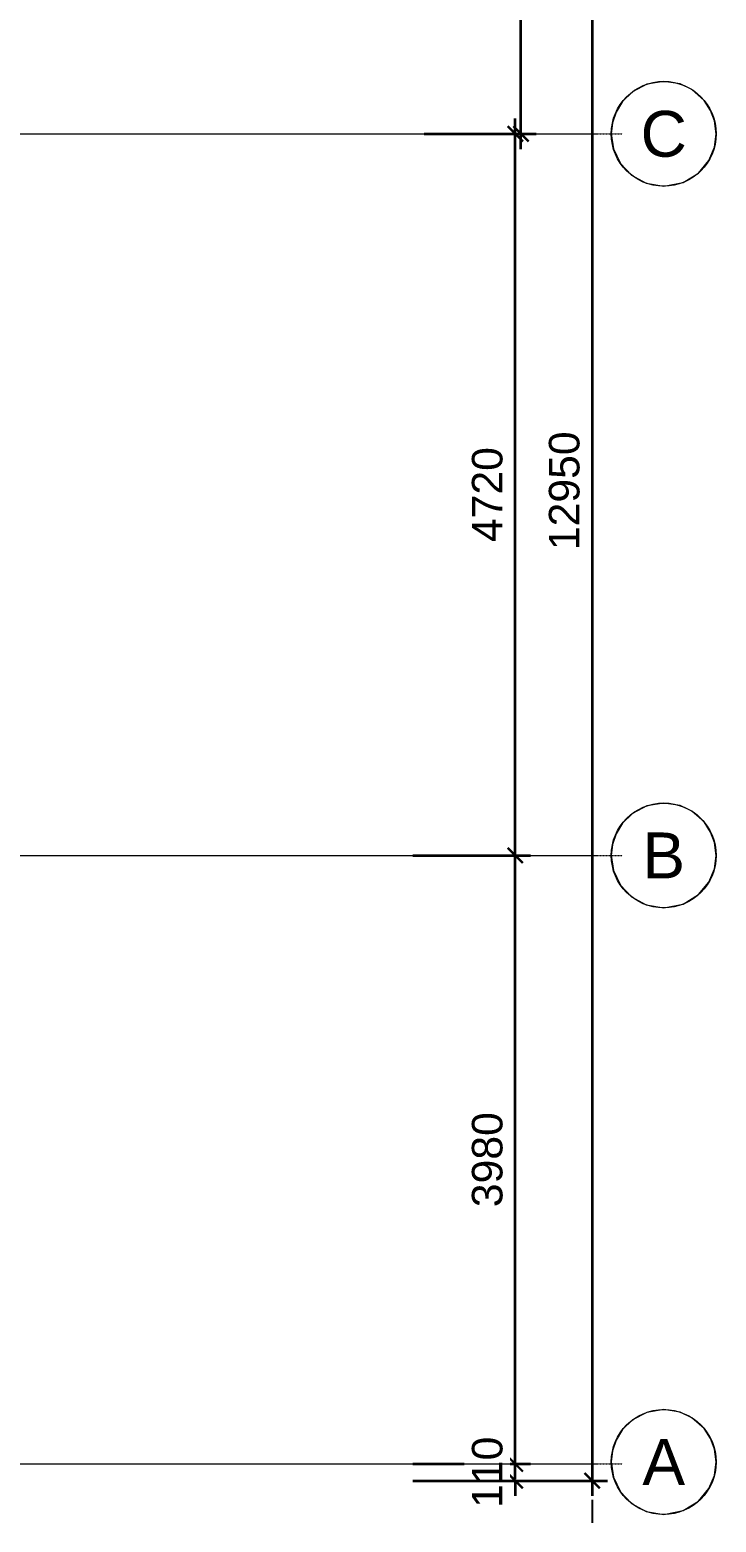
# Model space of a CAD drawing. Header units: millimetres. Extents: x -127141 to 682685, y -1234500 to 49778.
# Drawn here: x 302819 to 307308, y -102721 to -92960 of the extents above; entities that cross this region are included whole.
import ezdxf
from ezdxf.enums import TextEntityAlignment as Align

# ---------------------------------------------------------------- set-up
doc = ezdxf.new("R2010")
doc.units = ezdxf.units.MM
doc.header["$MEASUREMENT"] = 0
doc.set_wipeout_variables(frame=1)
doc.linetypes.add('DASHDOT', pattern=[1, 0.5, -0.25, 0, -0.25])
doc.linetypes.add('HIDDEN', pattern=[0.75, 0.5, -0.25])
for name, color, linetype, lineweight in [('-WALL', 4, 'Continuous', 35), ('A-DIM', 251, 'Continuous', 15), ('A-KY HIEU', 34, 'Continuous', 20), ('A-TRUC', 251, 'DASHDOT', 5)]:
    doc.layers.add(name, color=color, linetype=linetype, lineweight=lineweight)
doc.styles.add('A1-arial', font='arial.ttf', dxfattribs={"width": 0.8})
doc.styles.get("Standard").update_dxf_attribs({"font": 'arial.ttf'})
doc.dimstyles.new('DIM_LAYOUT A2-A3', dxfattribs={"dimscale": 0, "dimtxt": 2, "dimasz": 1, "dimexe": 1, "dimexo": 0, "dimgap": 0.8, "dimtad": 1, "dimdec": 0, "dimlfac": -1, "dimzin": 0, "dimdsep": 46, "dimtxsty": 'Standard', "dimblk": 'ARCHTICK', "dimcen": 1, "dimdle": 1, "dimclrd": 256, "dimclre": 256, "dimclrt": 7, "dimadec": 0, "dimazin": 0, "dimtfac": 1, "dimtdec": 0, "dimtix": 1, "dimtofl": 0, "dimtmove": 2, "dimatfit": 3, "dimldrblk": 'ARCHTICK', "dimfxl": 1, "dimtfill": 1, "dimtolj": 1, "dimtzin": 0, "dimarcsym": 0})

# ---------------------------------------------------------------- blocks, each defined once
blk = doc.blocks.new('_ArchTick')
at = {"color": 0, "linetype": 'ByBlock', "const_width": 0.15}
blk.add_lwpolyline([(-0.5, -0.5), (0.5, 0.5)], dxfattribs=at)
blk = doc.blocks.new('*D1992')
at = {"layer": 'A-DIM', "lineweight": -2, "transparency": 16777216}
for p, q in [((330994, -102440), (330994, -98260)), ((330323.9, -98360), (331094, -98360)), ((330323.9, -102340), (331094, -102340))]:
    blk.add_line(p, q, dxfattribs=at)
at = {"layer": 'Defpoints', "color": 0, "transparency": 16777216}
for p in [(330323.9, -98360, 0), (330994, -98360), (330323.9, -102340, 0)]:
    blk.add_point(p, dxfattribs=at)
at = {"layer": 'A-DIM', "lineweight": -2, "transparency": 16777216, "xscale": 100, "yscale": 100, "zscale": 100}
for p, rotation in [((330994, -98360), 90), ((330994, -102340), 270)]:
    blk.add_blockref('_ArchTick', p, dxfattribs=dict(at, rotation=rotation))
at = {"layer": 'A-DIM', "color": 7, "transparency": 16777216, "insert": (330811.8, -100350), "char_height": 200, "attachment_point": 5, "rotation": 90, "bg_fill": 3, "box_fill_scale": 1.25, "bg_fill_color": 256, "bg_fill_true_color": 13158600, "bg_fill_transparency": 0}
blk.add_mtext('\\A1;3980', dxfattribs=at)
blk = doc.blocks.new('*D1993')
at = {"layer": 'A-DIM', "lineweight": -2, "transparency": 16777216}
for p, q in [((330994, -98460), (330994, -93540)), ((330399.3, -93640), (331094, -93640)), ((330399.3, -98360), (331094, -98360))]:
    blk.add_line(p, q, dxfattribs=at)
at = {"layer": 'Defpoints', "color": 0, "transparency": 16777216}
for p in [(330399.3, -93640, 0), (330994, -93640), (330399.3, -98360, 0)]:
    blk.add_point(p, dxfattribs=at)
at = {"layer": 'A-DIM', "lineweight": -2, "transparency": 16777216, "xscale": 100, "yscale": 100, "zscale": 100}
for p, rotation in [((330994, -93640), 90), ((330994, -98360), 270)]:
    blk.add_blockref('_ArchTick', p, dxfattribs=dict(at, rotation=rotation))
at = {"layer": 'A-DIM', "color": 7, "transparency": 16777216, "insert": (330811.8, -96000), "char_height": 200, "attachment_point": 5, "rotation": 90, "bg_fill": 3, "box_fill_scale": 1.25, "bg_fill_color": 256, "bg_fill_true_color": 13158600, "bg_fill_transparency": 0}
blk.add_mtext('\\A1;4720', dxfattribs=at)
blk = doc.blocks.new('*D1999')
at = {"layer": 'A-DIM', "lineweight": -2, "transparency": 16777216}
for p, q in [((330994, -102339.8), (330994, -102239.8)), ((330323.9, -102339.8), (331094, -102339.8)), ((330323.9, -102449.8), (331094, -102449.8)), ((330994, -102449.8), (330994, -102549.8))]:
    blk.add_line(p, q, dxfattribs=at)
at = {"layer": 'Defpoints', "color": 0, "transparency": 16777216}
for p in [(330323.9, -102339.8, 0), (330323.9, -102449.8, 0)]:
    blk.add_point(p, dxfattribs=at)
at = {"layer": 'A-DIM', "lineweight": -2, "transparency": 16777216, "xscale": 100, "yscale": 100, "zscale": 100}
for p, rotation in [((330994, -102339.8), 270), ((330994, -102449.8), 90)]:
    blk.add_blockref('_ArchTick', p, dxfattribs=dict(at, rotation=rotation))
at = {"layer": 'A-DIM', "color": 7, "transparency": 16777216, "insert": (330811.8, -102394.8), "char_height": 200, "attachment_point": 5, "rotation": 90, "bg_fill": 3, "box_fill_scale": 1.25, "bg_fill_color": 256, "bg_fill_true_color": 13158600, "bg_fill_transparency": 0}
blk.add_mtext('\\A1;110', dxfattribs=at)
at = {"layer": 'Defpoints', "color": 0, "transparency": 16777216}
blk.add_point((330994, -102449.8), dxfattribs=at)
blk = doc.blocks.new('*D2006')
at = {"layer": 'A-DIM', "lineweight": -2, "transparency": 16777216}
for p, q in [((331031.6, -93740), (331031.6, -89510)), ((330437, -89610), (331131.6, -89610)), ((330437, -93640), (331131.6, -93640))]:
    blk.add_line(p, q, dxfattribs=at)
at = {"layer": 'Defpoints', "color": 0, "transparency": 16777216}
for p in [(330437, -89610, 0), (331031.6, -89610), (330437, -93640, 0)]:
    blk.add_point(p, dxfattribs=at)
at = {"layer": 'A-DIM', "lineweight": -2, "transparency": 16777216, "xscale": 100, "yscale": 100, "zscale": 100}
for p, rotation in [((331031.6, -89610), 90), ((331031.6, -93640), 270)]:
    blk.add_blockref('_ArchTick', p, dxfattribs=dict(at, rotation=rotation))
at = {"layer": 'A-DIM', "color": 7, "transparency": 16777216, "insert": (330849.5, -91625), "char_height": 200, "attachment_point": 5, "rotation": 90, "bg_fill": 3, "box_fill_scale": 1.25, "bg_fill_color": 256, "bg_fill_true_color": 13158600, "bg_fill_transparency": 0}
blk.add_mtext('\\A1;4030', dxfattribs=at)
blk = doc.blocks.new('Tag - Metric')
blk.add_lwpolyline([(0, 3.443), (-1.104, 3.261), (-2.059, 2.759), (-2.71, 2.124), (-3.133, 1.427), (-3.365, 0.727), (-3.443, 0), (-3.298, -0.988), (-2.832, -1.958), (-2.112, -2.719), (-1.155, -3.243), (0, -3.443), (1.284, -3.195), (2.286, -2.575), (2.964, -1.751), (3.329, -0.88), (3.443, 0), (3.338, 0.844), (3.082, 1.534), (2.652, 2.196), (1.843, 2.908), (1.07, 3.272), (0, 3.443)], close=True)
blk.add_circle((0, 0), 3.443)
at = {"style": 'A1-arial', "flags": 8}
blk.add_attdef('1', text='', height=3, dxfattribs=at).set_placement((0, 0), align=Align.MIDDLE_CENTER)
blk = doc.blocks.new('*D2008')
at = {"layer": 'A-DIM', "lineweight": -2, "transparency": 16777216}
for p, q in [((331497.5, -89400), (331497.5, -102549.8)), ((330388.2, -89500), (331597.5, -89500)), ((330323.9, -102449.8), (331597.5, -102449.8))]:
    blk.add_line(p, q, dxfattribs=at)
at = {"layer": 'Defpoints', "color": 0, "transparency": 16777216}
for p in [(330388.2, -89500, 0), (330323.9, -102449.8, 0), (331497.5, -102449.8)]:
    blk.add_point(p, dxfattribs=at)
at = {"layer": 'A-DIM', "lineweight": -2, "transparency": 16777216, "xscale": 100, "yscale": 100, "zscale": 100}
for p, rotation in [((331497.5, -89500), 90), ((331497.5, -102449.8), 270)]:
    blk.add_blockref('_ArchTick', p, dxfattribs=dict(at, rotation=rotation))
at = {"layer": 'A-DIM', "color": 7, "transparency": 16777216, "insert": (331315.4, -95974.9), "char_height": 200, "attachment_point": 5, "rotation": 90, "bg_fill": 3, "box_fill_scale": 1.25, "bg_fill_color": 256, "bg_fill_true_color": 13158600, "bg_fill_transparency": 0}
blk.add_mtext('\\A1;12950', dxfattribs=at)
blk = doc.blocks.new('A$Ceb7667bf')
at = {"layer": 'Defpoints', "color": 1, "linetype": 'HIDDEN', "ltscale": 300}
blk.add_line((13224.9, 22949, 0), (13224.9, 1946.2, 0), dxfattribs=at)
at = {"layer": 'A-KY HIEU'}
ref = blk.add_blockref('Tag - Metric', (13692.6, 15009, 0), dxfattribs=dict(at, xscale=99.58625416537795, yscale=99.58625416537795, zscale=99.58625416537795))
ref.add_attrib('DETAIL#', 'C', dxfattribs={"layer": '0', "height": 300, "style": 'A1-arial'}).set_placement((13692.6, 15009, 0), align=Align.MIDDLE_CENTER)
ref = blk.add_blockref('Tag - Metric', (13692.6, 10289, 0), dxfattribs=dict(at, xscale=99.58625416537795, yscale=99.58625416537795, zscale=99.58625416537795))
ref.add_attrib('DETAIL#', 'B', dxfattribs={"layer": '0', "height": 300, "style": 'A1-arial'}).set_placement((13692.6, 10289, 0), align=Align.MIDDLE_CENTER)
ref = blk.add_blockref('Tag - Metric', (13692.6, 6321.6, 0), dxfattribs=dict(at, xscale=99.58625416537795, yscale=99.58625416537795, zscale=99.58625416537795))
ref.add_attrib('DETAIL#', 'A', dxfattribs={"layer": '0', "height": 300, "style": 'A1-arial'}).set_placement((13692.6, 6321.6, 0), align=Align.MIDDLE_CENTER)
at = {"layer": 'A-DIM'}
dim = blk.add_linear_dim(base=(12721.4, 10289, 0), p1=(12051.3, 6309, 0), p2=(12051.3, 10289, 0), angle=270, dimstyle='DIM_LAYOUT A2-A3', override={"dimscale": 100}, dxfattribs=at)
dim.commit()
dim.dimension.update_dxf_attribs({"geometry": '*D1992', "text_midpoint": (12539.2, 8299, 0), "insert": (-318272.6, 108649)})
for base, p1, p2, angle, picture, middle in [((12721.4, 15009, 0), (12126.7, 10289, 0), (12126.7, 15009, 0), 270, '*D1993', (12539.3, 12649, 0)), ((12721.4, 6199.2, 0), (12051.3, 6309.2, 0), (12051.3, 6199.2, 0), 90, '*D1999', (12539.3, 6254.2, 0))]:
    dim = blk.add_linear_dim(base=base, p1=p1, p2=p2, angle=angle, dimstyle='DIM_LAYOUT A2-A3', override={"dimscale": 100}, dxfattribs=at)
    dim.commit()
    dim.dimension.update_dxf_attribs({"geometry": picture, "text_midpoint": middle, "insert": (-318272.6, 108649)})
dim = blk.add_linear_dim(base=(12759.1, 19039, 0), p1=(12164.4, 15009, 0), p2=(12164.4, 19039, 0), angle=270, dimstyle='DIM_LAYOUT A2-A3', override={"dimscale": 100}, dxfattribs=at)
dim.commit()
dim.dimension.update_dxf_attribs({"geometry": '*D2006', "text_midpoint": (12576.9, 17024, 0), "insert": (-318272.6, 108649)})
dim = blk.add_linear_dim(base=(13224.9, 6199.2, 0), p1=(12115.6, 19149, 0), p2=(12051.3, 6199.2, 0), angle=90, dimstyle='DIM_LAYOUT A2-A3', override={"dimscale": 100}, dxfattribs=at)
dim.commit()
dim.dimension.update_dxf_attribs({"geometry": '*D2008', "text_midpoint": (13042.8, 12674.1, 0), "insert": (-318272.6, 108649)})
at = {"layer": 'A-TRUC', "ltscale": 3}
for p, q in [((800.2, 15009, 0), (13420.7, 15009, 0)), ((845.7, 15009, 0), (13261.4, 15009, 0)), ((800.2, 10289, 0), (13420.7, 10289, 0)), ((845.7, 10289, 0), (13261.4, 10289, 0)), ((800.2, 6309, 0), (13420.7, 6309, 0)), ((845.7, 6309, 0), (13261.4, 6309, 0))]:
    blk.add_line(p, q, dxfattribs=at)

msp = doc.modelspace()

# ---------------------------------------------------------------- block references
at = {"layer": '-WALL'}
msp.add_blockref('A$Ceb7667bf', (293272.6, -108649), dxfattribs=at)

doc.saveas('drawing.dxf')
